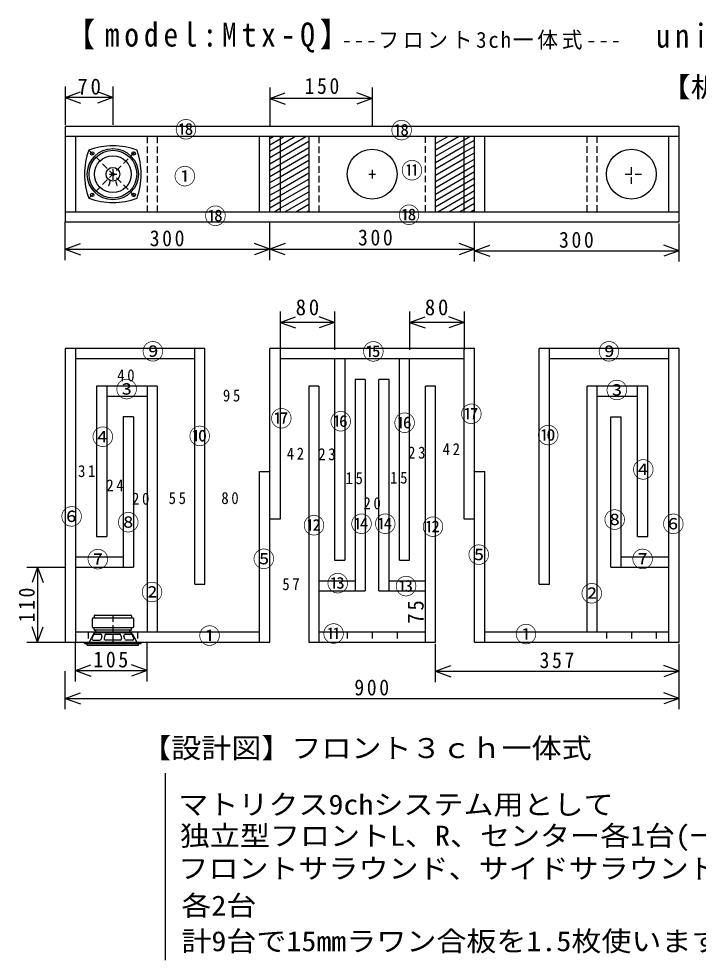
# Model space of a CAD drawing. Units: millimetres, scale not verified. Extents: x -1359 to 819, y -631 to 776.
# Drawn here: x -1359 to -363, y -603 to 776 of the extents above; entities that cross this region are included whole.
import ezdxf
from ezdxf.enums import TextEntityAlignment as Align

# ---------------------------------------------------------------- set-up
doc = ezdxf.new("R2010")
doc.units = ezdxf.units.MM
doc.header["$LTSCALE"] = 8
doc.linetypes.add('DASHED1', pattern=[1.8, 1.2, -0.6])
doc.layers.add('0-0', color=7, linetype='Continuous')
doc.styles.add('ＭＳ ゴシック', font='')
doc.styles.get('ＭＳ ゴシック').set_extended_font_data('MS Gothic')

msp = doc.modelspace()

# ---------------------------------------------------------------- linework, layer by layer
at = {"layer": '0-0', "color": 4}
for p, q in [((-1291.1, 677.034), (-1291.1, 621.034)), ((-1221.1, 677.034), (-1221.1, 621.034)), ((-1291.1, 661.034), (-1268.547, 669.243)), ((-1221.1, 661.034), (-1243.652, 669.243)), ((-991.1, 675.546), (-991.1, 619.546)), ((-991.1, 659.546), (-968.547, 667.755)), ((-841.1, 659.546), (-863.652, 667.755)), ((-841.1, 675.546), (-841.1, 619.546)), ((-1221.1, 661.034), (-1291.1, 661.034)), ((-1291.1, 661.034), (-1268.547, 652.826)), ((-1221.1, 661.034), (-1243.652, 652.826)), ((-841.1, 659.546), (-991.1, 659.546)), ((-991.1, 659.546), (-968.547, 651.338)), ((-841.1, 659.546), (-863.652, 651.338)), ((-1291.1, 422.756), (-1291.1, 478.756)), ((-991.1, 422.756), (-991.1, 478.756)), ((-691.1, 422.756), (-691.1, 478.756)), ((-691.1, 420.58), (-691.1, 476.58)), ((-391.1, 420.58), (-391.1, 476.58)), ((-1291.1, 438.756), (-1268.547, 446.965)), ((-968.547, 430.548), (-1013.652, 446.965)), ((-968.547, 446.965), (-1013.652, 430.548)), ((-691.1, 438.756), (-713.652, 446.965)), ((-691.1, 436.58), (-668.547, 444.789)), ((-391.1, 436.58), (-413.652, 444.789)), ((-1291.1, 438.756), (-691.1, 438.756)), ((-1291.1, 438.756), (-1268.547, 430.548)), ((-691.1, 438.756), (-713.652, 430.548)), ((-691.1, 436.58), (-391.1, 436.58)), ((-691.1, 436.58), (-668.547, 428.372)), ((-391.1, 436.58), (-413.652, 428.372)), ((-976.1, 347.606), (-976.1, 291.606)), ((-896.1, 347.606), (-896.1, 291.606)), ((-786.1, 347.606), (-786.1, 291.606)), ((-706.1, 347.606), (-706.1, 291.606)), ((-976.1, 331.606), (-953.547, 339.815)), ((-896.1, 331.606), (-976.1, 331.606)), ((-976.1, 331.606), (-953.547, 323.398)), ((-896.1, 331.606), (-918.652, 339.815)), ((-896.1, 331.606), (-918.652, 323.398)), ((-786.1, 331.606), (-763.547, 339.815)), ((-706.1, 331.606), (-786.1, 331.606)), ((-786.1, 331.606), (-763.547, 323.398)), ((-706.1, 331.606), (-728.652, 339.815)), ((-706.1, 331.606), (-728.652, 323.398)), ((-1347.447, -26.896), (-1291.447, -26.896)), ((-1331.447, -26.896), (-1339.656, -49.449)), ((-1331.447, -26.896), (-1331.447, -136.896)), ((-1331.447, -26.896), (-1323.239, -49.449)), ((-1331.447, -136.896), (-1339.656, -114.344)), ((-1331.447, -136.896), (-1323.239, -114.344)), ((-1347.447, -136.896), (-1291.447, -136.896)), ((-1276.1, -194.294), (-1276.1, -138.294)), ((-1171.1, -194.294), (-1171.1, -138.294)), ((-748.1, -195.275), (-748.1, -139.275)), ((-391.1, -195.275), (-391.1, -139.275)), ((-1291.1, -235.275), (-1291.1, -179.275)), ((-1276.1, -178.294), (-1253.547, -170.085)), ((-1276.1, -178.294), (-1171.1, -178.294)), ((-1276.1, -178.294), (-1253.547, -186.502)), ((-1171.1, -178.294), (-1193.652, -170.085)), ((-1171.1, -178.294), (-1193.652, -186.502)), ((-748.1, -179.275), (-725.547, -171.066)), ((-748.1, -179.275), (-391.1, -179.275)), ((-748.1, -179.275), (-725.547, -187.483)), ((-391.1, -179.275), (-413.652, -171.066)), ((-391.1, -179.275), (-413.652, -187.483)), ((-391.1, -235.275), (-391.1, -179.275)), ((-1291.1, -219.275), (-1268.547, -211.066)), ((-1291.1, -219.275), (-391.1, -219.275)), ((-1291.1, -219.275), (-1268.547, -227.483)), ((-391.1, -219.275), (-413.652, -211.066)), ((-391.1, -219.275), (-413.652, -227.483))]:
    msp.add_line(p, q, dxfattribs=at)
at = {"layer": '0-0'}
for p, q in [((-391.1, 478.713), (-391.1, 618.713)), ((-391.1, 603.713), (-1291.1, 603.713)), ((-1276.1, 603.713), (-1276.1, 493.713)), ((-1006.1, 493.713), (-1006.1, 603.713)), ((-991.1, 600.964), (-986.339, 603.713)), ((-991.1, 600.964), (-986.339, 603.713)), ((-991.1, 493.713), (-991.1, 603.713)), ((-991.1, 591.726), (-976.1, 600.387)), ((-991.1, 591.726), (-976.1, 600.387)), ((-976.1, 603.713), (-976.1, 493.713)), ((-976.1, 581.911), (-938.339, 603.713)), ((-976.1, 591.149), (-954.339, 603.713)), ((-976.1, 600.387), (-970.339, 603.713)), ((-976.1, 581.911), (-938.339, 603.713)), ((-976.1, 591.149), (-954.339, 603.713)), ((-976.1, 600.387), (-970.339, 603.713)), ((-976.1, 572.674), (-934.1, 596.923)), ((-976.1, 572.674), (-934.1, 596.923)), ((-934.1, 603.713), (-934.1, 493.713)), ((-748.1, 493.713), (-748.1, 603.713)), ((-748.1, 584.221), (-714.339, 603.713)), ((-748.1, 593.458), (-730.339, 603.713)), ((-748.1, 602.696), (-746.339, 603.713)), ((-748.1, 574.983), (-706.1, 599.232)), ((-706.1, 493.713), (-706.1, 603.713)), ((-706.1, 599.232), (-698.339, 603.713)), ((-706.1, 589.994), (-691.1, 598.655)), ((-691.1, 493.713), (-691.1, 603.713)), ((-676.1, 493.713), (-676.1, 603.713)), ((-406.1, 493.713), (-406.1, 603.713)), ((-991.1, 582.489), (-976.1, 591.149)), ((-991.1, 582.489), (-976.1, 591.149)), ((-991.1, 573.251), (-976.1, 581.911)), ((-991.1, 573.251), (-976.1, 581.911)), ((-976.1, 563.436), (-934.1, 587.685)), ((-976.1, 563.436), (-934.1, 587.685)), ((-748.1, 565.746), (-706.1, 589.994)), ((-748.1, 556.508), (-706.1, 580.757)), ((-706.1, 580.757), (-691.1, 589.417)), ((-706.1, 571.519), (-691.1, 580.179)), ((-991.1, 564.014), (-976.1, 572.674)), ((-991.1, 564.014), (-976.1, 572.674)), ((-976.1, 554.199), (-934.1, 578.447)), ((-976.1, 554.199), (-934.1, 578.447)), ((-976.1, 544.961), (-934.1, 569.21)), ((-976.1, 544.961), (-934.1, 569.21)), ((-748.1, 547.27), (-706.1, 571.519)), ((-706.1, 562.282), (-691.1, 570.942)), ((-1221.1, 556.29), (-1221.1, 540.574)), ((-991.1, 554.776), (-976.1, 563.436)), ((-991.1, 554.776), (-976.1, 563.436)), ((-991.1, 545.538), (-976.1, 554.199)), ((-991.1, 545.538), (-976.1, 554.199)), ((-976.1, 535.723), (-934.1, 559.972)), ((-976.1, 535.723), (-934.1, 559.972)), ((-841.1, 554.98), (-841.1, 542.538)), ((-748.1, 538.033), (-706.1, 562.282)), ((-748.1, 528.795), (-706.1, 553.044)), ((-706.1, 553.044), (-691.1, 561.704)), ((-706.1, 543.806), (-691.1, 552.467)), ((-1226.152, 548.713), (-1215.319, 548.713)), ((-991.1, 536.301), (-976.1, 544.961)), ((-991.1, 536.301), (-976.1, 544.961)), ((-976.1, 526.486), (-934.1, 550.735)), ((-976.1, 526.486), (-934.1, 550.735)), ((-976.1, 517.248), (-934.1, 541.497)), ((-976.1, 517.248), (-934.1, 541.497)), ((-845.879, 548.713), (-836.144, 548.713)), ((-748.1, 519.558), (-706.1, 543.806)), ((-706.1, 534.569), (-691.1, 543.229)), ((-991.1, 527.063), (-976.1, 535.723)), ((-991.1, 527.063), (-976.1, 535.723)), ((-991.1, 517.826), (-976.1, 526.486)), ((-991.1, 517.826), (-976.1, 526.486)), ((-976.1, 508.011), (-934.1, 532.259)), ((-976.1, 508.011), (-934.1, 532.259)), ((-748.1, 510.32), (-706.1, 534.569)), ((-748.1, 501.082), (-706.1, 525.331)), ((-706.1, 525.331), (-691.1, 533.991)), ((-706.1, 516.094), (-691.1, 524.754)), ((-991.1, 508.588), (-976.1, 517.248)), ((-991.1, 508.588), (-976.1, 517.248)), ((-976.1, 498.773), (-934.1, 523.022)), ((-976.1, 498.773), (-934.1, 523.022)), ((-968.865, 493.713), (-934.1, 513.784)), ((-968.865, 493.713), (-934.1, 513.784)), ((-744.865, 493.713), (-706.1, 516.094)), ((-706.1, 506.856), (-691.1, 515.516)), ((-991.1, 499.35), (-976.1, 508.011)), ((-991.1, 499.35), (-976.1, 508.011)), ((-984.865, 493.713), (-976.1, 498.773)), ((-984.865, 493.713), (-976.1, 498.773)), ((-952.865, 493.713), (-934.1, 504.547)), ((-952.865, 493.713), (-934.1, 504.547)), ((-728.865, 493.713), (-706.1, 506.856)), ((-712.865, 493.713), (-706.1, 497.618)), ((-706.1, 497.618), (-691.1, 506.279)), ((-696.865, 493.713), (-691.1, 497.041)), ((-1291.1, 493.713), (-391.1, 493.713)), ((-936.865, 493.713), (-934.1, 495.309)), ((-936.865, 493.713), (-934.1, 495.309)), ((-1291.1, 478.713), (-391.1, 478.713)), ((-991.1, 478.713), (-991.1, 478.756)), ((-1291.1, 293.104), (-1291.1, -136.896)), ((-1086.1, 293.104), (-1291.1, 293.104)), ((-1276.1, 293.104), (-1276.1, -136.896)), ((-1101.1, -51.896), (-1101.1, 293.104)), ((-991.1, -136.896), (-991.1, 293.104)), ((-691.1, 293.104), (-991.1, 293.104)), ((-976.1, 293.104), (-976.1, 43.104)), ((-691.1, -136.896), (-691.1, 293.104)), ((-391.1, 293.104), (-596.1, 293.104)), ((-596.1, 278.104), (-596.1, 293.104)), ((-406.1, -136.896), (-406.1, 293.104)), ((-391.1, -136.896), (-391.1, 293.104)), ((-1101.1, 278.104), (-1276.1, 278.104)), ((-706.1, 278.104), (-976.1, 278.104)), ((-896.1, 278.104), (-896.1, -16.896)), ((-881.1, 278.104), (-881.1, -16.896)), ((-801.1, -16.896), (-801.1, 278.104)), ((-786.1, -16.896), (-786.1, 278.104)), ((-596.1, -51.896), (-596.1, 278.104)), ((-581.1, -51.896), (-581.1, 278.104)), ((-1156.1, 238.104), (-1245.1, 238.104)), ((-1245.1, 238.104), (-1245.1, 18.104)), ((-1230.1, 238.104), (-1230.1, 18.104)), ((-1171.1, 238.104), (-1171.1, -121.896)), ((-1156.1, 238.104), (-1156.1, -121.896)), ((-919.1, 238.104), (-934.1, 238.104)), ((-934.1, 238.104), (-934.1, -136.896)), ((-919.1, 238.104), (-919.1, -136.896)), ((-851.1, 248.104), (-851.1, -61.896)), ((-816.1, 248.104), (-831.1, 248.104)), ((-831.1, -61.896), (-831.1, 248.104)), ((-816.1, -61.896), (-816.1, 248.104)), ((-748.1, 238.104), (-763.1, 238.104)), ((-763.1, -136.896), (-763.1, 238.104)), ((-748.1, -136.896), (-748.1, 238.104)), ((-437.1, 238.104), (-526.1, 238.104)), ((-526.1, -121.896), (-526.1, 238.104)), ((-511.1, -121.896), (-511.1, 238.104)), ((-452.1, 18.104), (-452.1, 238.104)), ((-1171.1, 223.104), (-1230.1, 223.104)), ((-452.1, 223.104), (-511.1, 223.104)), ((-1191.1, 193.104), (-1206.1, 193.104)), ((-1206.1, 193.104), (-1206.1, -26.896)), ((-1191.1, 193.104), (-1191.1, -26.896)), ((-491.1, 193.104), (-476.1, 193.104)), ((-491.1, -26.896), (-491.1, 193.104)), ((-476.1, -26.896), (-476.1, 193.104)), ((-1006.1, -136.896), (-1006.1, 113.104)), ((-1006.1, 113.104), (-991.1, 113.104)), ((-691.1, 113.104), (-676.1, 113.104)), ((-676.1, -136.896), (-676.1, 113.104)), ((-976.1, 43.104), (-991.1, 43.104)), ((-1245.1, 18.104), (-1230.1, 18.104)), ((-1276.1, -11.896), (-1206.1, -11.896)), ((-476.1, -11.896), (-406.1, -11.896)), ((-1276.1, -26.896), (-1191.1, -26.896)), ((-896.1, -16.896), (-881.1, -16.896)), ((-801.1, -16.896), (-786.1, -16.896)), ((-491.1, -26.896), (-406.1, -26.896)), ((-919.1, -46.896), (-866.1, -46.896)), ((-816.1, -46.896), (-763.1, -46.896)), ((-596.1, -51.896), (-581.1, -51.896)), ((-919.1, -61.896), (-851.1, -61.896)), ((-831.1, -61.896), (-763.1, -61.896)), ((-1251.1, -114.696), (-1251.1, -102.096)), ((-1250.4, -101.397), (-1191.8, -101.397)), ((-1248.6, -98.396), (-1248.6, -101.397)), ((-1247.6, -97.396), (-1194.6, -97.396)), ((-1193.6, -98.396), (-1193.6, -101.397)), ((-1191.1, -102.096), (-1191.1, -114.696)), ((-1276.1, -121.896), (-1006.1, -121.896)), ((-1250.4, -115.397), (-1191.8, -115.397)), ((-1248.6, -118.396), (-1248.6, -115.397)), ((-1194.6, -119.396), (-1247.6, -119.396)), ((-1194.776, -123.396), (-1247.423, -123.396)), ((-1246.1, -123.396), (-1246.1, -119.396)), ((-1196.1, -123.396), (-1196.1, -119.396)), ((-1193.6, -118.396), (-1193.6, -115.397)), ((-919.1, -121.896), (-763.1, -121.896)), ((-676.1, -121.896), (-406.1, -121.896)), ((-1291.1, -136.896), (-991.1, -136.896)), ((-1262.6, -138.446), (-1262.6, -136.896)), ((-1249.171, -124.425), (-1256.1, -136.896)), ((-1251.704, -130.951), (-1249.29, -126.451)), ((-1249.941, -133.896), (-1240.126, -133.896)), ((-1247.527, -125.396), (-1239.038, -125.396)), ((-1237.12, -127.965), (-1238.453, -132.464)), ((-1232.892, -126.962), (-1233.892, -131.463)), ((-1210.26, -133.896), (-1231.94, -133.896)), ((-1230.94, -125.396), (-1211.26, -125.396)), ((-1209.307, -126.962), (-1208.307, -131.463)), ((-1203.746, -132.464), (-1205.08, -127.965)), ((-1203.162, -125.396), (-1194.672, -125.396)), ((-1192.258, -133.896), (-1201.829, -133.896)), ((-1193.028, -124.425), (-1186.1, -136.896)), ((-1190.496, -130.951), (-1192.909, -126.451)), ((-1179.6, -138.446), (-1179.6, -136.896)), ((-934.1, -136.896), (-748.1, -136.896)), ((-691.1, -136.896), (-391.1, -136.896)), ((-1180.3, -139.146), (-1261.9, -139.146)), ((-1258.6, -141.396), (-1258.6, -139.146)), ((-1258.6, -141.396), (-1183.6, -141.396)), ((-1183.6, -141.396), (-1183.6, -139.146)), ((-1144.663, -328.601), (-1144.663, -602.798))]:
    msp.add_line(p, q, dxfattribs=at)
at = {"layer": '0-0', "linetype": 'DASHED1'}
for p, q in [((-1171.1, 603.713), (-1171.1, 493.713)), ((-1156.1, 603.713), (-1156.1, 493.713)), ((-919.1, 603.713), (-919.1, 493.713)), ((-763.1, 493.713), (-763.1, 603.713)), ((-526.1, 493.713), (-526.1, 603.713)), ((-511.1, 493.713), (-511.1, 603.713)), ((-1256.455, 513.358), (-1185.744, 584.068)), ((-1256.455, 584.068), (-1185.744, 513.358)), ((-461.1, 534.762), (-461.1, 561.428)), ((-470.052, 548.713), (-443.938, 548.713)), ((-1221.1, -97.396), (-1221.1, -141.396)), ((-1257.1, -121.896), (-1257.1, -136.896)), ((-1185.1, -121.896), (-1185.1, -136.896)), ((-877.6, -121.896), (-877.6, -136.896)), ((-841.1, -121.896), (-841.1, -136.896)), ((-804.6, -121.896), (-804.6, -136.896)), ((-497.6, -121.896), (-497.6, -136.896)), ((-461.1, -121.896), (-461.1, -136.896)), ((-424.6, -121.896), (-424.6, -136.896)), ((-1249.571, -136.896), (-1201.375, -136.896))]:
    msp.add_line(p, q, dxfattribs=at)
at = {"layer": '0-0'}
for points in [[(-391.1, 618.713), (-1291.1, 618.713), (-1291.1, 478.713)], [(-1101.1, -51.896), (-1086.1, -51.896), (-1086.1, 293.104)], [(-691.1, 43.104), (-706.1, 43.104), (-706.1, 293.104)], [(-406.1, 278.104), (-581.1, 278.104), (-581.1, 293.104)], [(-851.1, 248.104), (-866.1, 248.104), (-866.1, -61.896)], [(-452.1, 18.104), (-437.1, 18.104), (-437.1, 238.104)]]:
    msp.add_lwpolyline(points, dxfattribs=at)
for centre, radius in [((-1221.1, 548.713), 37.5), ((-1221.1, 548.713), 35), ((-1251.505, 579.118), 2.5), ((-1190.694, 579.118), 2.5), ((-841.1, 548.713), 36.5), ((-461.1, 548.713), 36.5), ((-1221.1, 548.713), 27), ((-1221.1, 548.713), 10), ((-1227.1, 532.144), 0.2), ((-1215.1, 532.144), 0.2), ((-1251.505, 518.307), 2.5), ((-1190.694, 518.307), 2.5)]:
    msp.add_circle(centre, radius, dxfattribs=at)
for centre, radius, start, end in [((-1157.813, 548.713), 104.786, 160.28108, 199.71875), ((-1221.1, 485.427), 104.786, 70.28108, 109.71875), ((-1284.386, 548.713), 104.786, 340.28108, 19.71875), ((-1242.014, 540.145), 16.925, 331.78838, 357.97403), ((-1200.186, 540.145), 16.925, 182.02293, 208.21141), ((-1221.1, 611.999), 104.786, 250.28108, 289.71875), ((-1250.4, -102.096), 0.7, 90, 180), ((-1247.6, -98.396), 1, 90, 180), ((-1194.6, -98.396), 1, 0, 90), ((-1191.8, -102.096), 0.7, 0, 90), ((-1250.4, -114.696), 0.7, 180, 270), ((-1247.423, -125.396), 2, 90, 150.94366), ((-1247.6, -118.396), 1, 180, 270), ((-1194.776, -125.396), 2, 29.05536, 90), ((-1194.6, -118.396), 1, 270, 0), ((-1191.8, -114.696), 0.7, 270, 0), ((-1249.941, -131.897), 2, 151.79231, 270), ((-1247.527, -127.396), 2, 90, 151.79099), ((-1240.371, -131.897), 2, 270, 343.49551), ((-1239.038, -127.396), 2, 343.49654, 90), ((-1231.94, -131.897), 2, 167.47124, 270), ((-1230.94, -127.396), 2, 90, 167.47124), ((-1211.26, -127.396), 2, 12.52852, 90), ((-1210.26, -131.897), 2, 270, 12.52852), ((-1203.162, -127.396), 2, 90, 196.50424), ((-1201.829, -131.897), 2, 196.50568, 270), ((-1194.672, -127.396), 2, 28.20877, 90), ((-1192.258, -131.897), 2, 270, 28.20744), ((-1261.9, -138.446), 0.7, 180, 270), ((-1180.3, -138.446), 0.7, 270, 0)]:
    msp.add_arc(centre, radius, start, end, dxfattribs=at)
at = {"layer": '0-0', "linetype": 'DASHED1'}
msp.add_arc((-1242.014, 540.145), 16.925, 331.78835, 357.97682, dxfattribs=at)

# ---------------------------------------------------------------- texts
at = {"layer": '0-0', "style": 'ＭＳ ゴシック'}
for s, width, p in [('【板取り図】15mmラワン合板、910×1250、910×910、各1枚', 1.15, (-420, 652.85)), ('【設計図】フロント３ｃｈ一体式', 1.1, (-1179.482, -315.544)), ('マトリクス9chシステム用として', 1.1, (-1125.078, -398.238)), ('独立型フロントL、R、センター各1台(一体型は3ch分で1台)', 1.1, (-1122.902, -443.938)), ('フロントサラウンド、サイドサラウンド、リアサラウンド', 1.1, (-1125.078, -491.813)), ('各2台', 1.1, (-1120.725, -546.218)), ('計9台で15mmラワン合板を1.5枚使います。', 1.1, (-1120.725, -598.446))]:
    msp.add_text(s, height=29.33, dxfattribs=dict(at, width=width)).set_placement(p, align=Align.BOTTOM_LEFT)
at = {"layer": '0-0', "color": 5, "style": 'ＭＳ ゴシック'}
for s, p in [('⑱', (-1129.971, 595.317)), ('⑱', (-813.886, 594.093)), ('⑪', (-798.653, 535.337)), ('①', (-1131.606, 526.632)), ('⑱', (-1086.792, 468.594)), ('⑱', (-803.005, 470.052)), ('⑨', (-1178.467, 270.042)), ('⑮', (-855.233, 269.845)), ('⑨', (-509.911, 269.969)), ('③', (-1216.984, 214.674)), ('③', (-498.376, 213.343)), ('⑰', (-711.606, 178.446)), ('⑰', (-990.155, 171.917)), ('⑯', (-903.109, 167.565)), ('⑯', (-809.534, 165.389)), ('⑩', (-1109.859, 146.065)), ('⑩', (-599.043, 147.28)), ('④', (-1251.89, 144.862)), ('④', (-459.577, 96.946)), ('⑥', (-1297.629, 28.107)), ('⑧', (-501.522, 23.543)), ('⑧', (-1214.577, 19.681)), ('⑫', (-942.28, 15.233)), ('⑭', (-872.642, 17.409)), ('⑭', (-837.824, 17.409)), ('⑫', (-767.871, 13.057)), ('⑥', (-415.535, 17.251)), ('⑤', (-1015.841, -33.962)), ('⑤', (-700.759, -27.839)), ('⑦', (-1259.112, -34.483)), ('⑦', (-460.626, -34.131)), ('⑬', (-907.461, -69.637)), ('⑬', (-807.358, -73.99)), ('②', (-1179.671, -82.629)), ('②', (-535.077, -84.465)), ('⑪', (-913.598, -143.424)), ('①', (-631.55, -144.236)), ('①', (-1095.415, -146.423))]:
    msp.add_text(s, height=23.46, dxfattribs=at).set_placement(p, align=Align.BOTTOM_LEFT)
at = {"layer": '0-0', "color": 5, "attachment_point": 7, "style": 'ＭＳ ゴシック'}
for s, insert, char_height in [('\\T1.33;\\W0.9;【model:Mtx-Q】', (-1290.466, 726.839), 35.19), ('\\T1.18;\\W0.95;---フロント3ch一体式---', (-885.699, 731.192), 23.46), ('\\T1.35;\\W0.85;unit：TangBand\u3000W3-881SI', (-424.352, 722.487), 35.19)]:
    msp.add_mtext(s, dxfattribs=dict(at, insert=insert, char_height=char_height))
at = {"layer": '0-0', "attachment_point": 7, "style": 'ＭＳ ゴシック'}
for s, insert, char_height in [('\\T1.27;\\W0.95;70', (-1273.1, 665.034), 23.46), ('\\T1.27;\\W0.9;150', (-940.104, 665.907), 23.46), ('\\T1.27;\\W0.9;300', (-1167.1, 442.756), 23.46), ('\\T1.27;\\W0.9;300', (-861.762, 443.938), 23.46), ('\\T1.27;\\W0.9;300', (-567.1, 440.58), 23.46), ('\\T1.27;\\W0.95;80', (-953.161, 341.658), 23.46), ('\\T1.27;\\W0.95;80', (-763.834, 341.658), 23.46), ('\\T1.36;\\W0.9;40', (-1214.684, 244.988), 17.6), ('\\T1.36;\\W0.9;95', (-1059.793, 215.44), 17.6), ('\\T1.36;\\W0.9;42', (-737.72, 137.098), 17.6), ('\\T1.36;\\W0.9;42', (-966.218, 130.57), 17.6), ('\\T1.36;\\W0.9;23', (-919.98, 129.403), 17.6), ('\\T1.36;\\W0.9;23', (-788.353, 131.796), 17.6), ('\\T1.36;\\W0.9;31', (-1272.115, 104.704), 17.6), ('\\T1.36;\\W0.9;15', (-880.093, 94.302), 17.6), ('\\T1.36;\\W0.9;15', (-814.678, 95.1), 17.6), ('\\T1.36;\\W0.9;24', (-1230.689, 83.991), 17.6), ('\\T1.36;\\W0.9;80', (-1062.161, 65.161), 17.6), ('\\T1.36;\\W0.9;20', (-1193.029, 64.219), 17.6), ('\\T1.36;\\W0.9;55', (-1139.364, 65.161), 17.6), ('\\T1.36;\\W0.9;20', (-853.767, 57.606), 17.6), ('\\T1.36;\\W0.9;57', (-972.746, -60.933), 17.6), ('\\T1.27;\\W0.9;105', (-1249.6, -174.294), 23.46), ('\\T1.27;\\W0.9;357', (-595.6, -175.275), 23.46), ('\\T1.27;\\W0.9;900', (-867.1, -215.275), 23.46)]:
    msp.add_mtext(s, dxfattribs=dict(at, insert=insert, char_height=char_height))
at = {"layer": '0-0', "char_height": 23.46, "attachment_point": 7, "rotation": 90, "style": 'ＭＳ ゴシック'}
for s, insert in [('\\T1.27;\\W0.9;110', (-1335.447, -107.896)), ('\\T1.27;\\W0.95;75', (-765.218, -109.919))]:
    msp.add_mtext(s, dxfattribs=dict(at, insert=insert))

doc.saveas('drawing.dxf')
